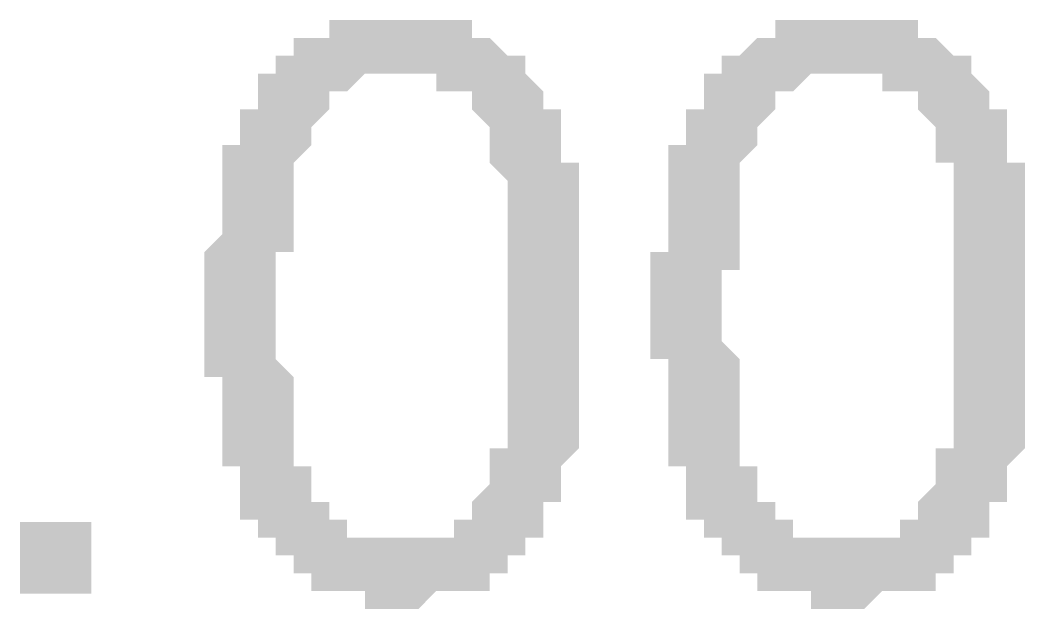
# Model space of a CAD drawing. Header units: inches. Extents: x -11 to 213, y -78 to 40.
# Drawn here: x 35.3932 to 35.7339, y 21.4796 to 21.6792 of the extents above; entities that cross this region are included whole.
import ezdxf

# ---------------------------------------------------------------- set-up
doc = ezdxf.new("R2010")
doc.units = ezdxf.units.IN
doc.header["$MEASUREMENT"] = 0
doc.layers.add('PDF_0', color=7, linetype='Continuous')

msp = doc.modelspace()

# ---------------------------------------------------------------- hatches: boundary and pattern name
at = {"layer": 'PDF_0'}
h = msp.add_hatch(color=256, dxfattribs=at)
h.paths.add_polyline_path([(35.52223, 21.67917), (35.52223, 21.67917), (35.52828, 21.67917), (35.52828, 21.67917), (35.52828, 21.67917), (35.53433, 21.67917), (35.53433, 21.67917), (35.53433, 21.67917), (35.54038, 21.67917), (35.54038, 21.67917), (35.54038, 21.67917), (35.54642, 21.67917), (35.54642, 21.67312), (35.54642, 21.67312), (35.55247, 21.67312), (35.55247, 21.67312), (35.55247, 21.67312), (35.55247, 21.67312), (35.55852, 21.66707), (35.55852, 21.66707), (35.55852, 21.66707), (35.55852, 21.66707), (35.56457, 21.66707), (35.56457, 21.66103), (35.56457, 21.66103), (35.56457, 21.66103), (35.57061, 21.65498), (35.57061, 21.65498), (35.57061, 21.65498), (35.57061, 21.65498), (35.57061, 21.64893), (35.57061, 21.64893), (35.57666, 21.64893), (35.57666, 21.64288), (35.57666, 21.64288), (35.57666, 21.63683), (35.57666, 21.63683), (35.57666, 21.63683), (35.57666, 21.63079), (35.58271, 21.63079), (35.58271, 21.62474), (35.58271, 21.62474), (35.58271, 21.61869), (35.58271, 21.61869), (35.58271, 21.61264), (35.58271, 21.61264), (35.58271, 21.6066), (35.58271, 21.6066), (35.58271, 21.60055), (35.58271, 21.60055), (35.58271, 21.5945), (35.58271, 21.5945), (35.58271, 21.58845), (35.58271, 21.58845), (35.58271, 21.5824), (35.58271, 21.5824), (35.58271, 21.57636), (35.58271, 21.57636), (35.58271, 21.57031), (35.58271, 21.57031), (35.58271, 21.56426), (35.58271, 21.56426), (35.58271, 21.55821), (35.58271, 21.55216), (35.58271, 21.55216), (35.58271, 21.55216), (35.58271, 21.54612), (35.58271, 21.54612), (35.58271, 21.54007), (35.58271, 21.54007), (35.58271, 21.53402), (35.58271, 21.53402), (35.57666, 21.52797), (35.57666, 21.52797), (35.57666, 21.52797), (35.57666, 21.52193), (35.57666, 21.52193), (35.57666, 21.52193), (35.57666, 21.51588), (35.57061, 21.51588), (35.57061, 21.51588), (35.57061, 21.50983), (35.57061, 21.50983), (35.57061, 21.50983), (35.57061, 21.50378), (35.56457, 21.50378), (35.56457, 21.50378), (35.56457, 21.49773), (35.56457, 21.49773), (35.55852, 21.49773), (35.55852, 21.49169), (35.55852, 21.49169), (35.55247, 21.49169), (35.55247, 21.49169), (35.55247, 21.48564), (35.54642, 21.48564), (35.54642, 21.48564), (35.54038, 21.48564), (35.54038, 21.48564), (35.54038, 21.48564), (35.53433, 21.48564), (35.53433, 21.48564), (35.52828, 21.47959), (35.52828, 21.47959), (35.52223, 21.47959), (35.52223, 21.47959), (35.52223, 21.47959), (35.51618, 21.47959), (35.51618, 21.47959), (35.51618, 21.47959), (35.51014, 21.47959), (35.51014, 21.47959), (35.51014, 21.48564), (35.50409, 21.48564), (35.50409, 21.48564), (35.50409, 21.48564), (35.49804, 21.48564), (35.49804, 21.48564), (35.49804, 21.48564), (35.49199, 21.48564), (35.49199, 21.48564), (35.49199, 21.49169), (35.49199, 21.49169), (35.48594, 21.49169), (35.48594, 21.49169), (35.48594, 21.49169), (35.48594, 21.49773), (35.4799, 21.49773), (35.4799, 21.49773), (35.4799, 21.49773), (35.4799, 21.50378), (35.47385, 21.50378), (35.47385, 21.50378), (35.47385, 21.50378), (35.47385, 21.50983), (35.47385, 21.50983), (35.4678, 21.50983), (35.4678, 21.51588), (35.4678, 21.51588), (35.4678, 21.51588), (35.4678, 21.52193), (35.4678, 21.52193), (35.4678, 21.52797), (35.46175, 21.52797), (35.46175, 21.52797), (35.46175, 21.53402), (35.46175, 21.53402), (35.46175, 21.54007), (35.46175, 21.54007), (35.46175, 21.54612), (35.46175, 21.54612), (35.46175, 21.55216), (35.46175, 21.55216), (35.46175, 21.55821), (35.45571, 21.55821), (35.45571, 21.56426), (35.45571, 21.56426), (35.45571, 21.57031), (35.45571, 21.57636), (35.45571, 21.57636), (35.45571, 21.5824), (35.45571, 21.5824), (35.45571, 21.5824), (35.45571, 21.58845), (35.45571, 21.58845), (35.45571, 21.5945), (35.45571, 21.60055), (35.45571, 21.60055), (35.46175, 21.6066), (35.46175, 21.6066), (35.46175, 21.61264), (35.46175, 21.61264), (35.46175, 21.61869), (35.46175, 21.61869), (35.46175, 21.61869), (35.46175, 21.62474), (35.46175, 21.62474), (35.46175, 21.63079), (35.46175, 21.63079), (35.46175, 21.63683), (35.4678, 21.63683), (35.4678, 21.63683), (35.4678, 21.64288), (35.4678, 21.64288), (35.4678, 21.64288), (35.4678, 21.64893), (35.4678, 21.64893), (35.47385, 21.64893), (35.47385, 21.65498), (35.47385, 21.65498), (35.47385, 21.65498), (35.47385, 21.66103), (35.4799, 21.66103), (35.4799, 21.66103), (35.4799, 21.66707), (35.48594, 21.66707), (35.48594, 21.66707), (35.48594, 21.66707), (35.48594, 21.67312), (35.49199, 21.67312), (35.49199, 21.67312), (35.49804, 21.67312), (35.49804, 21.67917), (35.49804, 21.67917), (35.50409, 21.67917), (35.50409, 21.67917), (35.51014, 21.67917), (35.51014, 21.67917), (35.51014, 21.67917), (35.51618, 21.67917), (35.51618, 21.67917), (35.52223, 21.67917), (35.52223, 21.67917)], flags=0)
h.paths.add_polyline_path([(35.52223, 21.50378), (35.52223, 21.50378), (35.52828, 21.50378), (35.52828, 21.50378), (35.53433, 21.50378), (35.53433, 21.50378), (35.53433, 21.50378), (35.54038, 21.50378), (35.54038, 21.50983), (35.54038, 21.50983), (35.54642, 21.50983), (35.54642, 21.50983), (35.54642, 21.51588), (35.54642, 21.51588), (35.55247, 21.52193), (35.55247, 21.52193), (35.55247, 21.52193), (35.55247, 21.52193), (35.55247, 21.52797), (35.55247, 21.52797), (35.55247, 21.52797), (35.55247, 21.53402), (35.55852, 21.53402), (35.55852, 21.53402), (35.55852, 21.54007), (35.55852, 21.54007), (35.55852, 21.54612), (35.55852, 21.54612), (35.55852, 21.54612), (35.55852, 21.55216), (35.55852, 21.55216), (35.55852, 21.55821), (35.55852, 21.55821), (35.55852, 21.56426), (35.55852, 21.56426), (35.55852, 21.57031), (35.55852, 21.57636), (35.55852, 21.57636), (35.55852, 21.5824), (35.55852, 21.5824), (35.55852, 21.58845), (35.55852, 21.58845), (35.55852, 21.5945), (35.55852, 21.5945), (35.55852, 21.60055), (35.55852, 21.60055), (35.55852, 21.6066), (35.55852, 21.6066), (35.55852, 21.61264), (35.55852, 21.61264), (35.55852, 21.61869), (35.55852, 21.61869), (35.55852, 21.61869), (35.55852, 21.62474), (35.55852, 21.62474), (35.55852, 21.62474), (35.55852, 21.62474), (35.55247, 21.63079), (35.55247, 21.63079), (35.55247, 21.63683), (35.55247, 21.63683), (35.55247, 21.64288), (35.55247, 21.64288), (35.54642, 21.64893), (35.54642, 21.64893), (35.54642, 21.64893), (35.54642, 21.65498), (35.54038, 21.65498), (35.54038, 21.65498), (35.54038, 21.65498), (35.53433, 21.65498), (35.53433, 21.66103), (35.53433, 21.66103), (35.52828, 21.66103), (35.52828, 21.66103), (35.52223, 21.66103), (35.52223, 21.66103), (35.51618, 21.66103), (35.51618, 21.66103), (35.51618, 21.66103), (35.51014, 21.66103), (35.51014, 21.66103), (35.50409, 21.65498), (35.50409, 21.65498), (35.50409, 21.65498), (35.49804, 21.65498), (35.49804, 21.64893), (35.49804, 21.64893), (35.49804, 21.64893), (35.49199, 21.64288), (35.49199, 21.64288), (35.49199, 21.64288), (35.49199, 21.64288), (35.49199, 21.63683), (35.49199, 21.63683), (35.49199, 21.63683), (35.48594, 21.63079), (35.48594, 21.63079), (35.48594, 21.63079), (35.48594, 21.62474), (35.48594, 21.62474), (35.48594, 21.61869), (35.48594, 21.61869), (35.48594, 21.61869), (35.48594, 21.61264), (35.48594, 21.61264), (35.48594, 21.6066), (35.48594, 21.6066), (35.48594, 21.60055), (35.4799, 21.60055), (35.4799, 21.5945), (35.4799, 21.5945), (35.4799, 21.58845), (35.4799, 21.5824), (35.4799, 21.5824), (35.4799, 21.57636), (35.4799, 21.57636), (35.4799, 21.57031), (35.4799, 21.57031), (35.4799, 21.56426), (35.4799, 21.56426), (35.48594, 21.55821), (35.48594, 21.55821), (35.48594, 21.55216), (35.48594, 21.55216), (35.48594, 21.54612), (35.48594, 21.54612), (35.48594, 21.54612), (35.48594, 21.54007), (35.48594, 21.54007), (35.48594, 21.54007), (35.48594, 21.53402), (35.48594, 21.53402), (35.48594, 21.53402), (35.48594, 21.52797), (35.49199, 21.52797), (35.49199, 21.52193), (35.49199, 21.52193), (35.49199, 21.51588), (35.49199, 21.51588), (35.49804, 21.51588), (35.49804, 21.50983), (35.49804, 21.50983), (35.49804, 21.50983), (35.50409, 21.50983), (35.50409, 21.50378), (35.50409, 21.50378), (35.51014, 21.50378), (35.51014, 21.50378), (35.51618, 21.50378), (35.51618, 21.50378), (35.51618, 21.50378), (35.52223, 21.50378)], flags=0)
h = msp.add_hatch(color=256, dxfattribs=at)
h.paths.add_polyline_path([(35.67343, 21.67917), (35.67343, 21.67917), (35.67948, 21.67917), (35.67948, 21.67917), (35.67948, 21.67917), (35.68553, 21.67917), (35.68553, 21.67917), (35.68553, 21.67917), (35.69158, 21.67917), (35.69158, 21.67917), (35.69158, 21.67917), (35.69763, 21.67917), (35.69763, 21.67312), (35.69763, 21.67312), (35.70367, 21.67312), (35.70367, 21.67312), (35.70367, 21.67312), (35.70367, 21.67312), (35.70972, 21.66707), (35.70972, 21.66707), (35.70972, 21.66707), (35.70972, 21.66707), (35.71577, 21.66707), (35.71577, 21.66103), (35.71577, 21.66103), (35.71577, 21.66103), (35.72182, 21.65498), (35.72182, 21.65498), (35.72182, 21.65498), (35.72182, 21.65498), (35.72182, 21.64893), (35.72182, 21.64893), (35.72787, 21.64893), (35.72787, 21.64288), (35.72787, 21.64288), (35.72787, 21.63683), (35.72787, 21.63683), (35.72787, 21.63683), (35.72787, 21.63079), (35.73391, 21.63079), (35.73391, 21.62474), (35.73391, 21.62474), (35.73391, 21.61869), (35.73391, 21.61869), (35.73391, 21.61264), (35.73391, 21.61264), (35.73391, 21.6066), (35.73391, 21.6066), (35.73391, 21.60055), (35.73391, 21.60055), (35.73391, 21.5945), (35.73391, 21.5945), (35.73391, 21.58845), (35.73391, 21.58845), (35.73391, 21.5824), (35.73391, 21.5824), (35.73391, 21.57636), (35.73391, 21.57636), (35.73391, 21.57031), (35.73391, 21.57031), (35.73391, 21.56426), (35.73391, 21.56426), (35.73391, 21.55821), (35.73391, 21.55216), (35.73391, 21.55216), (35.73391, 21.55216), (35.73391, 21.54612), (35.73391, 21.54612), (35.73391, 21.54007), (35.73391, 21.54007), (35.73391, 21.53402), (35.73391, 21.53402), (35.72787, 21.52797), (35.72787, 21.52797), (35.72787, 21.52797), (35.72787, 21.52193), (35.72787, 21.52193), (35.72787, 21.52193), (35.72787, 21.51588), (35.72787, 21.51588), (35.72182, 21.51588), (35.72182, 21.50983), (35.72182, 21.50983), (35.72182, 21.50983), (35.72182, 21.50378), (35.71577, 21.50378), (35.71577, 21.50378), (35.71577, 21.49773), (35.71577, 21.49773), (35.70972, 21.49773), (35.70972, 21.49169), (35.70972, 21.49169), (35.70367, 21.49169), (35.70367, 21.49169), (35.70367, 21.48564), (35.69763, 21.48564), (35.69763, 21.48564), (35.69158, 21.48564), (35.69158, 21.48564), (35.69158, 21.48564), (35.68553, 21.48564), (35.68553, 21.48564), (35.67948, 21.47959), (35.67948, 21.47959), (35.67343, 21.47959), (35.67343, 21.47959), (35.67343, 21.47959), (35.67343, 21.47959), (35.66739, 21.47959), (35.66739, 21.47959), (35.66134, 21.47959), (35.66134, 21.47959), (35.66134, 21.48564), (35.65529, 21.48564), (35.65529, 21.48564), (35.65529, 21.48564), (35.64924, 21.48564), (35.64924, 21.48564), (35.64924, 21.48564), (35.6432, 21.48564), (35.6432, 21.48564), (35.6432, 21.49169), (35.6432, 21.49169), (35.63715, 21.49169), (35.63715, 21.49169), (35.63715, 21.49169), (35.63715, 21.49773), (35.6311, 21.49773), (35.6311, 21.49773), (35.6311, 21.49773), (35.6311, 21.50378), (35.62505, 21.50378), (35.62505, 21.50378), (35.62505, 21.50378), (35.62505, 21.50983), (35.62505, 21.50983), (35.619, 21.50983), (35.619, 21.51588), (35.619, 21.51588), (35.619, 21.51588), (35.619, 21.52193), (35.619, 21.52193), (35.619, 21.52797), (35.61296, 21.52797), (35.61296, 21.52797), (35.61296, 21.53402), (35.61296, 21.53402), (35.61296, 21.54007), (35.61296, 21.54007), (35.61296, 21.54612), (35.61296, 21.54612), (35.61296, 21.55216), (35.61296, 21.55216), (35.61296, 21.55821), (35.61296, 21.55821), (35.61296, 21.56426), (35.60691, 21.56426), (35.60691, 21.57031), (35.60691, 21.57636), (35.60691, 21.57636), (35.60691, 21.5824), (35.60691, 21.5824), (35.60691, 21.5824), (35.60691, 21.58845), (35.60691, 21.58845), (35.60691, 21.5945), (35.60691, 21.60055), (35.61296, 21.60055), (35.61296, 21.6066), (35.61296, 21.6066), (35.61296, 21.61264), (35.61296, 21.61264), (35.61296, 21.61869), (35.61296, 21.61869), (35.61296, 21.61869), (35.61296, 21.62474), (35.61296, 21.62474), (35.61296, 21.63079), (35.61296, 21.63079), (35.61296, 21.63683), (35.619, 21.63683), (35.619, 21.63683), (35.619, 21.64288), (35.619, 21.64288), (35.619, 21.64288), (35.619, 21.64893), (35.619, 21.64893), (35.62505, 21.64893), (35.62505, 21.65498), (35.62505, 21.65498), (35.62505, 21.65498), (35.62505, 21.66103), (35.6311, 21.66103), (35.6311, 21.66103), (35.6311, 21.66707), (35.63715, 21.66707), (35.63715, 21.66707), (35.63715, 21.66707), (35.6432, 21.67312), (35.6432, 21.67312), (35.6432, 21.67312), (35.64924, 21.67312), (35.64924, 21.67917), (35.64924, 21.67917), (35.65529, 21.67917), (35.65529, 21.67917), (35.66134, 21.67917), (35.66134, 21.67917), (35.66134, 21.67917), (35.66739, 21.67917), (35.66739, 21.67917), (35.67343, 21.67917), (35.67343, 21.67917)], flags=0)
h.paths.add_polyline_path([(35.67343, 21.50378), (35.67343, 21.50378), (35.67948, 21.50378), (35.67948, 21.50378), (35.68553, 21.50378), (35.68553, 21.50378), (35.68553, 21.50378), (35.69158, 21.50378), (35.69158, 21.50983), (35.69158, 21.50983), (35.69763, 21.50983), (35.69763, 21.50983), (35.69763, 21.51588), (35.69763, 21.51588), (35.70367, 21.52193), (35.70367, 21.52193), (35.70367, 21.52193), (35.70367, 21.52193), (35.70367, 21.52797), (35.70367, 21.52797), (35.70367, 21.52797), (35.70367, 21.53402), (35.70972, 21.53402), (35.70972, 21.53402), (35.70972, 21.54007), (35.70972, 21.54007), (35.70972, 21.54612), (35.70972, 21.54612), (35.70972, 21.54612), (35.70972, 21.55216), (35.70972, 21.55216), (35.70972, 21.55821), (35.70972, 21.55821), (35.70972, 21.56426), (35.70972, 21.56426), (35.70972, 21.57031), (35.70972, 21.57636), (35.70972, 21.57636), (35.70972, 21.5824), (35.70972, 21.5824), (35.70972, 21.58845), (35.70972, 21.58845), (35.70972, 21.5945), (35.70972, 21.5945), (35.70972, 21.60055), (35.70972, 21.60055), (35.70972, 21.6066), (35.70972, 21.6066), (35.70972, 21.61264), (35.70972, 21.61264), (35.70972, 21.61869), (35.70972, 21.61869), (35.70972, 21.61869), (35.70972, 21.62474), (35.70972, 21.62474), (35.70972, 21.62474), (35.70972, 21.62474), (35.70972, 21.63079), (35.70367, 21.63079), (35.70367, 21.63683), (35.70367, 21.63683), (35.70367, 21.64288), (35.70367, 21.64288), (35.69763, 21.64893), (35.69763, 21.64893), (35.69763, 21.64893), (35.69763, 21.65498), (35.69158, 21.65498), (35.69158, 21.65498), (35.69158, 21.65498), (35.68553, 21.65498), (35.68553, 21.66103), (35.68553, 21.66103), (35.67948, 21.66103), (35.67948, 21.66103), (35.67343, 21.66103), (35.67343, 21.66103), (35.66739, 21.66103), (35.66739, 21.66103), (35.66739, 21.66103), (35.66134, 21.66103), (35.66134, 21.66103), (35.65529, 21.65498), (35.65529, 21.65498), (35.65529, 21.65498), (35.64924, 21.65498), (35.64924, 21.64893), (35.64924, 21.64893), (35.64924, 21.64893), (35.6432, 21.64288), (35.6432, 21.64288), (35.6432, 21.64288), (35.6432, 21.64288), (35.6432, 21.63683), (35.6432, 21.63683), (35.6432, 21.63683), (35.63715, 21.63079), (35.63715, 21.63079), (35.63715, 21.63079), (35.63715, 21.62474), (35.63715, 21.62474), (35.63715, 21.61869), (35.63715, 21.61869), (35.63715, 21.61869), (35.63715, 21.61264), (35.63715, 21.61264), (35.63715, 21.6066), (35.63715, 21.6066), (35.63715, 21.60055), (35.63715, 21.60055), (35.63715, 21.5945), (35.6311, 21.5945), (35.6311, 21.58845), (35.6311, 21.5824), (35.6311, 21.5824), (35.6311, 21.57636), (35.6311, 21.57636), (35.6311, 21.57031), (35.6311, 21.57031), (35.63715, 21.56426), (35.63715, 21.56426), (35.63715, 21.55821), (35.63715, 21.55821), (35.63715, 21.55216), (35.63715, 21.55216), (35.63715, 21.54612), (35.63715, 21.54612), (35.63715, 21.54612), (35.63715, 21.54007), (35.63715, 21.54007), (35.63715, 21.54007), (35.63715, 21.53402), (35.63715, 21.53402), (35.63715, 21.53402), (35.63715, 21.52797), (35.6432, 21.52797), (35.6432, 21.52193), (35.6432, 21.52193), (35.6432, 21.51588), (35.6432, 21.51588), (35.64924, 21.51588), (35.64924, 21.50983), (35.64924, 21.50983), (35.64924, 21.50983), (35.65529, 21.50983), (35.65529, 21.50378), (35.65529, 21.50378), (35.66134, 21.50378), (35.66134, 21.50378), (35.66739, 21.50378), (35.66739, 21.50378), (35.66739, 21.50378), (35.67343, 21.50378)], flags=0)

# ---------------------------------------------------------------- linework, layer by layer
at = {"layer": 'PDF_0', "lineweight": 5}
msp.add_solid([(35.41741, 21.4848), (35.39321, 21.4848), (35.41741, 21.509), (35.39321, 21.509)], dxfattribs=at)

doc.saveas('drawing.dxf')
